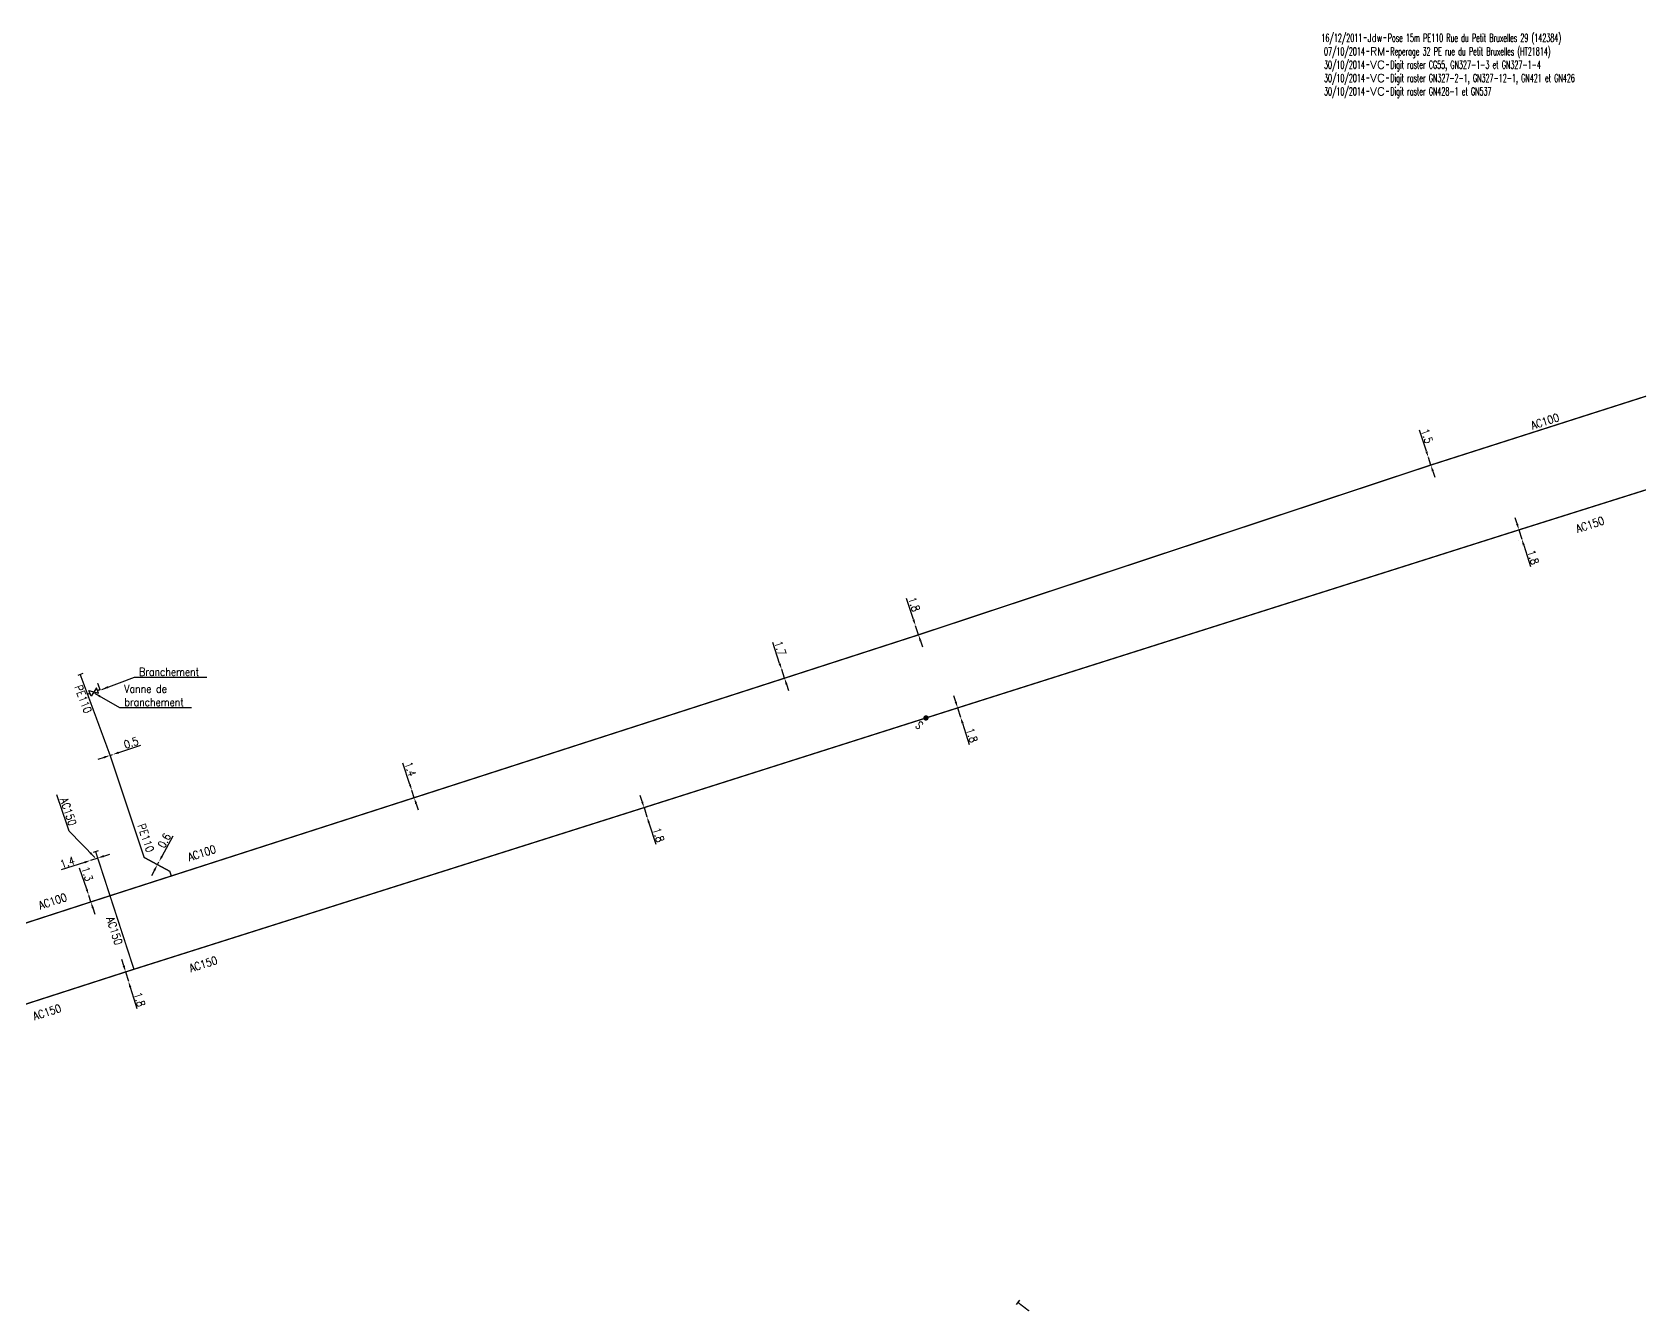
# Model space of a CAD drawing. Header units: millimetres. Extents: x 100882 to 102000, y 121995 to 123000.
# Drawn here: x 101697.5 to 102000.1, y 121999.9 to 122239.8 of the extents above; entities that cross this region are included whole.
import ezdxf
from ezdxf.enums import TextEntityAlignment as Align

# ---------------------------------------------------------------- set-up
doc = ezdxf.new("R2010")
doc.units = ezdxf.units.MM
doc.header["$PDMODE"] = 34
doc.linetypes.add('L_25_AP', pattern=[2000, 1000, 1000])
doc.linetypes.add('L_25_PE', pattern=[2000, 1000, 1000])
doc.layers.get('0').update_dxf_attribs({"linetype": 'CONTINUOUS'})
doc.layers.get('DEFPOINTS').update_dxf_attribs({"linetype": 'CONTINUOUS'})
for name, color, linetype in [('L_150', 1, 'CONTINUOUS'), ('L_300', 7, 'CONTINUOUS'), ('L_340', 7, 'CONTINUOUS'), ('L_910', 7, 'CONTINUOUS')]:
    doc.layers.add(name, color=color, linetype=linetype)
doc.styles.add('G_ROMANS', font='ROMANS.SHX', dxfattribs={"width": 0.75})
doc.styles.get("Standard").update_dxf_attribs({"font": 'romans.shx', "width": 0.85})
doc.dimstyles.get("Standard").update_dxf_attribs({"dimtxt": 1.5, "dimasz": 1.2, "dimexe": 0.625, "dimexo": 0.625, "dimgap": 0.25, "dimtad": 1, "dimdec": 1, "dimzin": 0, "dimdsep": 46, "dimtxsty": 'Standard', "dimcen": -0.5, "dimadec": 0, "dimazin": 0, "dimtfac": 1, "dimtdec": 1, "dimtmove": 0, "dimatfit": 3, "dimfxl": 0, "dimtolj": 1, "dimtzin": 0, "dimarcsym": 0})

# ---------------------------------------------------------------- blocks, each defined once
blk = doc.blocks.new('GIS_MODF')
at = {"color": 0, "linetype": 'Continuous', "flags": 128}
for points in [[(-2.18, -0.01), (-1.68, -0.01)], [(1.52, -0.01), (2.02, -0.01)]]:
    blk.add_lwpolyline(points, dxfattribs=at)
at = {"color": 0, "linetype": 'Continuous', "width": 0.5}
blk.add_attdef('DATE', text='', height=1.5, dxfattribs=at).set_placement((-2.5, -0.8), align=Align.RIGHT)
at = {"color": 0, "linetype": 'Continuous', "width": 1.771291}
blk.add_attdef('USER', text='', height=1.5, dxfattribs=at).set_placement((-1.51, -0.8), (1.28, -0.8), align=Align.FIT)
at = {"color": 0, "linetype": 'Continuous', "width": 0.5}
blk.add_attdef('DESC', (2.29, -0.8), '', height=1.5, dxfattribs=at)
blk = doc.blocks.new('L_340_07')
at = {"color": 0, "linetype": 'Continuous', "const_width": 0.25, "flags": 128}
blk.add_lwpolyline([(0, 0), (1.25, 0)], dxfattribs=at)
at = {"color": 0, "linetype": 'Continuous', "flags": 128}
blk.add_lwpolyline([(1.25, -0.5), (1.25, 0.5)], dxfattribs=at)
at = {"color": 0, "linetype": 'Continuous', "style": 'G_ROMANS', "width": 0.75, "flags": 3}
for tag, p in [('DEF_LEG', (0.72, -3.47)), ('DEF_COUP', (0.72, -5.97)), ('DEF_TYPE', (0.72, -8.47))]:
    blk.add_attdef(tag, text='', height=1.2, dxfattribs=at).set_placement(p, align=Align.MIDDLE)
blk = doc.blocks.new('*D245')
at = {"layer": 'DEFPOINTS', "color": 0, "linetype": 'Continuous', "transparency": 16777216}
for p in [(101959.19, 122160.07), (101959.19, 122160.07), (101959.66, 122158.64)]:
    blk.add_point(p, dxfattribs=at)
at = {"layer": 'L_150', "color": 0, "linetype": 'Continuous', "lineweight": -2, "transparency": 16777216}
for p, q in [((101958.82, 122161.21), (101957.52, 122165.19)), ((101959.66, 122158.64), (101959.19, 122160.07)), ((101960.03, 122157.5), (101960.4, 122156.36))]:
    blk.add_line(p, q, dxfattribs=at)
at = {"layer": 'L_150', "color": 0, "linetype": 'Continuous', "transparency": 16777216}
for points in [[(101959.01, 122161.27), (101958.63, 122161.15), (101959.19, 122160.07)], [(101960.22, 122157.56), (101959.84, 122157.44), (101959.66, 122158.64)]]:
    blk.add_solid(points, dxfattribs=at)
at = {"layer": 'L_150', "color": 0, "linetype": 'Continuous', "transparency": 16777216, "insert": (101958.94, 122164.08), "char_height": 1.5, "attachment_point": 5, "rotation": 288.0289}
blk.add_mtext('\\A1;1.5', dxfattribs=at)
blk = doc.blocks.new('*D246')
at = {"layer": 'DEFPOINTS', "color": 0, "linetype": 'Continuous', "transparency": 16777216}
for p in [(101708.05, 122077.95), (101708.46, 122076.72), (101708.46, 122076.72)]:
    blk.add_point(p, dxfattribs=at)
at = {"layer": 'L_150', "color": 0, "linetype": 'Continuous', "lineweight": -2, "transparency": 16777216}
for p, q in [((101707.67, 122079.09), (101706.35, 122083.07)), ((101708.46, 122076.72), (101708.05, 122077.95)), ((101708.83, 122075.58), (101709.21, 122074.44))]:
    blk.add_line(p, q, dxfattribs=at)
at = {"layer": 'L_150', "color": 0, "linetype": 'Continuous', "transparency": 16777216}
for points in [[(101707.86, 122079.16), (101707.48, 122079.03), (101708.05, 122077.95)], [(101709.02, 122075.64), (101708.64, 122075.52), (101708.46, 122076.72)]]:
    blk.add_solid(points, dxfattribs=at)
at = {"layer": 'L_150', "color": 0, "linetype": 'Continuous', "transparency": 16777216, "insert": (101707.77, 122081.97), "char_height": 1.5, "attachment_point": 5, "rotation": 288.3088}
blk.add_mtext('\\A1;1.3', dxfattribs=at)
blk = doc.blocks.new('*D254')
at = {"layer": 'DEFPOINTS', "color": 0, "linetype": 'Continuous', "transparency": 16777216}
for p in [(101768.64, 122097.59), (101769.07, 122096.26), (101769.07, 122096.26)]:
    blk.add_point(p, dxfattribs=at)
at = {"layer": 'L_150', "color": 0, "linetype": 'Continuous', "lineweight": -2, "transparency": 16777216}
for p, q in [((101768.26, 122098.73), (101766.94, 122102.76)), ((101769.07, 122096.26), (101768.64, 122097.59)), ((101769.44, 122095.12), (101769.82, 122093.98))]:
    blk.add_line(p, q, dxfattribs=at)
at = {"layer": 'L_150', "color": 0, "linetype": 'Continuous', "transparency": 16777216}
for points in [[(101768.45, 122098.79), (101768.07, 122098.66), (101768.64, 122097.59)], [(101769.63, 122095.18), (101769.25, 122095.05), (101769.07, 122096.26)]]:
    blk.add_solid(points, dxfattribs=at)
at = {"layer": 'L_150', "color": 0, "linetype": 'Continuous', "transparency": 16777216, "insert": (101768.36, 122101.63), "char_height": 1.5, "attachment_point": 5, "rotation": 288.1503}
blk.add_mtext('\\A1;1.4', dxfattribs=at)
blk = doc.blocks.new('*D255')
at = {"layer": 'DEFPOINTS', "color": 0, "linetype": 'Continuous', "transparency": 16777216}
for p in [(101837.96, 122120.28), (101838.49, 122118.67), (101838.49, 122118.67)]:
    blk.add_point(p, dxfattribs=at)
at = {"layer": 'L_150', "color": 0, "linetype": 'Continuous', "lineweight": -2, "transparency": 16777216}
for p, q in [((101837.58, 122121.42), (101836.27, 122125.39)), ((101838.49, 122118.67), (101837.96, 122120.28)), ((101838.87, 122117.53), (101839.24, 122116.39))]:
    blk.add_line(p, q, dxfattribs=at)
at = {"layer": 'L_150', "color": 0, "linetype": 'Continuous', "transparency": 16777216}
for points in [[(101837.77, 122121.48), (101837.39, 122121.35), (101837.96, 122120.28)], [(101839.06, 122117.59), (101838.68, 122117.46), (101838.49, 122118.67)]]:
    blk.add_solid(points, dxfattribs=at)
at = {"layer": 'L_150', "color": 0, "linetype": 'Continuous', "transparency": 16777216, "insert": (101837.68, 122124.29), "char_height": 1.5, "attachment_point": 5, "rotation": 288.3015}
blk.add_mtext('\\A1;1.7', dxfattribs=at)
blk = doc.blocks.new('*D256')
at = {"layer": 'DEFPOINTS', "color": 0, "linetype": 'Continuous', "transparency": 16777216}
for p in [(101812.16, 122094.4), (101812.71, 122092.68), (101812.71, 122092.68)]:
    blk.add_point(p, dxfattribs=at)
at = {"layer": 'L_150', "color": 0, "linetype": 'Continuous', "lineweight": -2, "transparency": 16777216}
for p, q in [((101811.79, 122095.54), (101811.42, 122096.68)), ((101812.16, 122094.4), (101812.71, 122092.68)), ((101813.08, 122091.54), (101814.37, 122087.55))]:
    blk.add_line(p, q, dxfattribs=at)
at = {"layer": 'L_150', "color": 0, "linetype": 'Continuous', "transparency": 16777216}
for points in [[(101811.98, 122095.6), (101811.6, 122095.48), (101812.16, 122094.4)], [(101813.27, 122091.6), (101812.89, 122091.48), (101812.71, 122092.68)]]:
    blk.add_solid(points, dxfattribs=at)
at = {"layer": 'L_150', "color": 0, "linetype": 'Continuous', "transparency": 16777216, "insert": (101814.86, 122089.28), "char_height": 1.5, "attachment_point": 5, "rotation": 287.8954}
blk.add_mtext('\\A1;1.8', dxfattribs=at)
blk = doc.blocks.new('L_300_11')
at = {"color": 0, "linetype": 'Continuous', "const_width": 0.497, "flags": 128}
blk.add_lwpolyline([(-0.25, 0, 1), (0.25, 0, 1)], format="xyb", close=True, dxfattribs=at)
at = {"color": 0, "linetype": 'Continuous', "style": 'G_ROMANS', "width": 0.75}
blk.add_text('S', height=1.5, dxfattribs=at).set_placement((0, 1.85), align=Align.MIDDLE)
at = {"color": 0, "linetype": 'Continuous', "width": 0.75, "flags": 3}
for tag, p in [('DEF_LEG', (0, -5)), ('DEF_COUP', (0, -7.5)), ('DEF_TYPE', (0, -10))]:
    blk.add_attdef(tag, text='', height=1.2, dxfattribs=at).set_placement(p, align=Align.MIDDLE)
blk = doc.blocks.new('*D341')
at = {"layer": 'DEFPOINTS', "color": 0, "linetype": 'Continuous', "transparency": 16777216}
for p in [(101712.06, 122104.2), (101712.54, 122104.35), (101712.54, 122104.35)]:
    blk.add_point(p, dxfattribs=at)
at = {"layer": 'L_150', "color": 0, "linetype": 'Continuous', "lineweight": -2, "transparency": 16777216}
for p, q in [((101713.68, 122104.73), (101717.82, 122106.12)), ((101710.93, 122103.82), (101709.79, 122103.44)), ((101712.06, 122104.2), (101712.54, 122104.35))]:
    blk.add_line(p, q, dxfattribs=at)
at = {"layer": 'L_150', "color": 0, "linetype": 'Continuous', "transparency": 16777216}
for points in [[(101710.86, 122104.01), (101710.99, 122103.63), (101712.06, 122104.2)], [(101713.61, 122104.92), (101713.74, 122104.54), (101712.54, 122104.35)]]:
    blk.add_solid(points, dxfattribs=at)
at = {"layer": 'L_150', "color": 0, "linetype": 'Continuous', "transparency": 16777216, "insert": (101716, 122106.56), "char_height": 1.5, "attachment_point": 5, "rotation": 18.4409}
blk.add_mtext('\\A1;0.5', dxfattribs=at)
blk = doc.blocks.new('*D342')
at = {"layer": 'DEFPOINTS', "color": 0, "linetype": 'Continuous', "transparency": 16777216}
for p in [(101721.22, 122084.24), (101721.22, 122084.24), (101720.93, 122083.71)]:
    blk.add_point(p, dxfattribs=at)
at = {"layer": 'L_150', "color": 0, "linetype": 'Continuous', "lineweight": -2, "transparency": 16777216}
for p, q in [((101721.79, 122085.3), (101723.86, 122089.14)), ((101720.93, 122083.71), (101721.22, 122084.24)), ((101720.36, 122082.66), (101719.79, 122081.6))]:
    blk.add_line(p, q, dxfattribs=at)
at = {"layer": 'L_150', "color": 0, "linetype": 'Continuous', "transparency": 16777216}
for points in [[(101721.61, 122085.39), (101721.96, 122085.2), (101721.22, 122084.24)], [(101720.19, 122082.75), (101720.54, 122082.56), (101720.93, 122083.71)]]:
    blk.add_solid(points, dxfattribs=at)
at = {"layer": 'L_150', "color": 0, "linetype": 'Continuous', "transparency": 16777216, "insert": (101722.23, 122088.22), "char_height": 1.5, "attachment_point": 5, "rotation": 61.6679}
blk.add_mtext('\\A1;0.6', dxfattribs=at)
blk = doc.blocks.new('L_300_03')
at = {"color": 0, "linetype": 'Continuous', "flags": 128}
blk.add_lwpolyline([(-1, 0.75), (1, -0.75), (1, 0.75), (-1, -0.75), (-1, 0.75)], dxfattribs=at)
at = {"color": 0, "linetype": 'Continuous', "width": 0.75}
blk.add_attdef('NUM', text='', height=1.5, dxfattribs=at).set_placement((0, 2.1), align=Align.MIDDLE_CENTER)
at = {"color": 0, "linetype": 'Continuous', "width": 0.75, "flags": 3}
for tag, p in [('DEF_COUP', (0, -7.5)), ('DEF_LEG', (0, -5)), ('DEF_TYPE', (0, -10))]:
    blk.add_attdef(tag, text='', height=1.2, dxfattribs=at).set_placement(p, align=Align.MIDDLE)
blk = doc.blocks.new('*D570')
at = {"layer": 'DEFPOINTS', "color": 0, "linetype": 'Continuous', "transparency": 16777216}
for p in [(101863.05, 122128.51), (101863.05, 122128.51), (101863.61, 122126.8)]:
    blk.add_point(p, dxfattribs=at)
at = {"layer": 'L_150', "color": 0, "linetype": 'Continuous', "lineweight": -2, "transparency": 16777216}
for p, q in [((101862.67, 122129.65), (101861.37, 122133.64)), ((101863.61, 122126.8), (101863.05, 122128.51)), ((101863.98, 122125.66), (101864.35, 122124.52))]:
    blk.add_line(p, q, dxfattribs=at)
at = {"layer": 'L_150', "color": 0, "linetype": 'Continuous', "transparency": 16777216}
for points in [[(101862.86, 122129.72), (101862.48, 122129.59), (101863.05, 122128.51)], [(101864.17, 122125.72), (101863.79, 122125.6), (101863.61, 122126.8)]]:
    blk.add_solid(points, dxfattribs=at)
at = {"layer": 'L_150', "color": 0, "linetype": 'Continuous', "transparency": 16777216, "insert": (101862.79, 122132.53), "char_height": 1.5, "attachment_point": 5, "rotation": 288.1164}
blk.add_mtext('\\A1;1.8', dxfattribs=at)
blk = doc.blocks.new('*D571')
at = {"layer": 'DEFPOINTS', "color": 0, "linetype": 'Continuous', "transparency": 16777216}
for p in [(101976.17, 122146.48), (101976.71, 122144.76), (101976.71, 122144.76)]:
    blk.add_point(p, dxfattribs=at)
at = {"layer": 'L_150', "color": 0, "linetype": 'Continuous', "lineweight": -2, "transparency": 16777216}
for p, q in [((101975.82, 122147.62), (101975.46, 122148.77)), ((101975.58, 122146.29), (101975.58, 122146.29)), ((101976.11, 122144.57), (101976.11, 122144.57)), ((101976.17, 122146.48), (101976.71, 122144.76)), ((101977.07, 122143.62), (101978.32, 122139.62))]:
    blk.add_line(p, q, dxfattribs=at)
at = {"layer": 'L_150', "color": 0, "linetype": 'Continuous', "transparency": 16777216}
for points in [[(101976.01, 122147.68), (101975.62, 122147.56), (101976.17, 122146.48)], [(101977.26, 122143.67), (101976.88, 122143.56), (101976.71, 122144.76)]]:
    blk.add_solid(points, dxfattribs=at)
at = {"layer": 'L_150', "color": 0, "linetype": 'Continuous', "transparency": 16777216, "insert": (101978.83, 122141.34), "char_height": 1.5, "attachment_point": 5, "rotation": 287.3707}
blk.add_mtext('\\A1;1.8', dxfattribs=at)
blk = doc.blocks.new('*D572')
at = {"layer": 'DEFPOINTS', "color": 0, "linetype": 'Continuous', "transparency": 16777216}
for p in [(101870.95, 122113.1), (101871.49, 122111.39), (101871.49, 122111.39)]:
    blk.add_point(p, dxfattribs=at)
at = {"layer": 'L_150', "color": 0, "linetype": 'Continuous', "lineweight": -2, "transparency": 16777216}
for p, q in [((101870.58, 122114.24), (101870.22, 122115.39)), ((101870.95, 122113.1), (101871.49, 122111.39)), ((101871.86, 122110.24), (101873.13, 122106.25))]:
    blk.add_line(p, q, dxfattribs=at)
at = {"layer": 'L_150', "color": 0, "linetype": 'Continuous', "transparency": 16777216}
for points in [[(101870.77, 122114.31), (101870.39, 122114.18), (101870.95, 122113.1)], [(101872.05, 122110.3), (101871.67, 122110.18), (101871.49, 122111.39)]]:
    blk.add_solid(points, dxfattribs=at)
at = {"layer": 'L_150', "color": 0, "linetype": 'Continuous', "transparency": 16777216, "insert": (101873.63, 122107.98), "char_height": 1.5, "attachment_point": 5, "rotation": 287.6835}
blk.add_mtext('\\A1;1.8', dxfattribs=at)
blk = doc.blocks.new('*D573')
at = {"layer": 'DEFPOINTS', "color": 0, "linetype": 'Continuous', "transparency": 16777216}
for p in [(101714.97, 122063.59), (101715.5, 122061.87), (101715.5, 122061.87)]:
    blk.add_point(p, dxfattribs=at)
at = {"layer": 'L_150', "color": 0, "linetype": 'Continuous', "lineweight": -2, "transparency": 16777216}
for p, q in [((101714.63, 122064.74), (101714.28, 122065.89)), ((101714.97, 122063.59), (101715.5, 122061.87)), ((101715.57, 122063.77), (101715.57, 122063.77)), ((101715.84, 122060.72), (101717.06, 122056.71)), ((101716.09, 122062.05), (101716.09, 122062.05))]:
    blk.add_line(p, q, dxfattribs=at)
at = {"layer": 'L_150', "color": 0, "linetype": 'Continuous', "transparency": 16777216}
for points in [[(101714.82, 122064.8), (101714.43, 122064.68), (101714.97, 122063.59)], [(101716.04, 122060.78), (101715.65, 122060.66), (101715.5, 122061.87)]]:
    blk.add_solid(points, dxfattribs=at)
at = {"layer": 'L_150', "color": 0, "linetype": 'Continuous', "transparency": 16777216, "insert": (101717.58, 122058.43), "char_height": 1.5, "attachment_point": 5, "rotation": 286.8778}
blk.add_mtext('\\A1;1.8', dxfattribs=at)
blk = doc.blocks.new('*D574')
at = {"layer": 'DEFPOINTS', "color": 0, "linetype": 'Continuous', "transparency": 16777216}
for p in [(101708.4, 122084.51), (101708.4, 122084.51), (101709.74, 122084.94)]:
    blk.add_point(p, dxfattribs=at)
at = {"layer": 'L_340', "color": 0, "linetype": 'Continuous', "lineweight": -2, "transparency": 16777216}
for p, q in [((101707.26, 122084.13), (101702.91, 122082.72)), ((101709.74, 122084.94), (101708.4, 122084.51)), ((101710.88, 122085.31), (101712.02, 122085.68))]:
    blk.add_line(p, q, dxfattribs=at)
at = {"layer": 'L_340', "color": 0, "linetype": 'Continuous', "transparency": 16777216}
for points in [[(101707.2, 122084.32), (101707.33, 122083.94), (101708.4, 122084.51)], [(101710.82, 122085.5), (101710.94, 122085.12), (101709.74, 122084.94)]]:
    blk.add_solid(points, dxfattribs=at)
at = {"layer": 'L_340', "color": 0, "linetype": 'Continuous', "transparency": 16777216, "insert": (101704.05, 122084.14), "char_height": 1.5, "attachment_point": 5, "rotation": 18.0463}
blk.add_mtext('\\A1;1.4', dxfattribs=at)

msp = doc.modelspace()

# ---------------------------------------------------------------- linework, layer by layer
at = {"layer": 'L_150', "linetype": 'L_25_AP', "const_width": 0.25, "flags": 128}
msp.add_lwpolyline([(101359.54, 122092.14), (101360.16, 122092), (101361.31, 122089.53), (101361.31, 122089.53), (101361.31, 122089.53), (101362.29, 122089.3), (101375.68, 122086.17), (101384.95, 122083.54), (101399.55, 122077.83), (101399.55, 122077.83), (101420.96, 122068.83), (101420.96, 122068.83), (101420.96, 122068.83), (101430.11, 122064.46), (101449.62, 122055.14), (101457.82, 122051.23), (101457.82, 122051.23), (101457.82, 122051.23), (101499.46, 122034.38), (101499.46, 122034.38), (101505.47, 122031.77), (101505.94, 122030.34), (101508.65, 122029.16), (101509.47, 122028.81), (101509.47, 122028.81), (101510.84, 122029.44), (101511.07, 122029.34), (101514.19, 122027.99), (101526.21, 122022.93), (101526.21, 122022.93, 0.106002), (101535.25, 122021.52), (101535.25, 122021.52), (101538.25, 122021.65), (101597.78, 122041.05), (101597.78, 122041.05), (101597.78, 122041.05), (101597.78, 122041.05), (101597.78, 122041.05), (101597.78, 122041.05), (101597.78, 122041.05), (101597.78, 122041.05), (101673.08, 122065.23), (101708.46, 122076.72), (101708.46, 122076.72), (101708.46, 122076.72), (101723.53, 122081.58), (101769.07, 122096.26), (101769.07, 122096.26), (101838.49, 122118.67), (101863.61, 122126.8), (101959.66, 122158.64), (101959.66, 122158.64), (102000, 122171.55)], format="xyb", dxfattribs=at)
for points in [[(101547.37, 122002.71), (101549.17, 122008.28), (101550.02, 122010.9), (101551.29, 122011.84), (101585.99, 122023.1), (101585.99, 122023.1), (101617.26, 122033.02), (101621.93, 122033.55), (101670.9, 122049.37), (101714.97, 122063.59), (101716.53, 122064.09), (101812.16, 122094.4), (101870.95, 122113.1), (101870.95, 122113.1), (101976.17, 122146.48), (101976.17, 122146.48), (102000, 122153.99)], [(101716.53, 122064.09), (101709.74, 122084.94)]]:
    msp.add_lwpolyline(points, dxfattribs=at)
at = {"layer": 'L_150', "linetype": 'L_25_PE', "const_width": 0.25, "flags": 128}
for points in [[(101723.53, 122081.58), (101723.25, 122082.46), (101720.93, 122083.71), (101720.93, 122083.71), (101720.93, 122083.71), (101718.45, 122085.05), (101718.45, 122085.05), (101712.06, 122104.2), (101707.83, 122115.66), (101706.89, 122118.19)], [(101709.72, 122117.75), (101710.17, 122116.53), (101709.71, 122116.36)], [(101708.3, 122115.83), (101707.83, 122115.66)], [(101883.22, 122000.87), (101884.35, 122000)]]:
    msp.add_lwpolyline(points, dxfattribs=at)

# ---------------------------------------------------------------- block references
at = {"layer": 'L_300', "xscale": 0.7499999999999999, "yscale": 0.7499999999999999, "zscale": 0.7499999999999999, "rotation": 20.44003652114394}
msp.add_blockref('L_300_03', (101709, 122116.1), dxfattribs=at)
at = {"layer": 'L_300', "rotation": 137.8200862808244}
msp.add_blockref('L_300_11', (101865.01, 122111.21), dxfattribs=at)
at = {"layer": 'L_340'}
for p, rotation in [((101706.89, 122118.19), 110.2975070488483), ((101709.74, 122084.94), 108.0463378659502), ((101883.22, 122000.87), 142.6789694116995)]:
    msp.add_blockref('L_340_07', p, dxfattribs=dict(at, rotation=rotation))
at = {"layer": 'L_910'}
ref = msp.add_blockref('GIS_MODF', (101949.29, 122238.8), dxfattribs=at)
ref.add_attrib('DATE', '16/12/2011', dxfattribs={"layer": '0', "color": 0, "linetype": 'Continuous', "height": 1.5, "width": 0.5}).set_placement((101946.79, 122238), align=Align.RIGHT)
ref.add_attrib('USER', 'Jdw', dxfattribs={"layer": '0', "color": 0, "linetype": 'Continuous', "height": 1.5, "width": 0.721637}).set_placement((101947.79, 122238), (101950.57, 122238), align=Align.FIT)
ref.add_attrib('DESC', 'Pose 15m PE110 Rue du Petit Bruxelles 29 (142384)', (101951.58, 122238), dxfattribs={"layer": '0', "color": 0, "linetype": 'Continuous', "height": 1.5, "width": 0.5})
ref = msp.add_blockref('GIS_MODF', (101949.78, 122236.26), dxfattribs=at)
ref.add_attrib('DATE', '07/10/2014', dxfattribs={"layer": '0', "color": 0, "linetype": 'Continuous', "height": 1.5, "width": 0.5}).set_placement((101947.28, 122235.46), align=Align.RIGHT)
ref.add_attrib('USER', 'RM', dxfattribs={"layer": '0', "color": 0, "linetype": 'Continuous', "height": 1.5, "width": 0.950449}).set_placement((101948.28, 122235.46), (101951.06, 122235.46), align=Align.FIT)
ref.add_attrib('DESC', 'Reperage 32 PE rue du Petit Bruxelles (HT21814)', (101952.07, 122235.46), dxfattribs={"layer": '0', "color": 0, "linetype": 'Continuous', "height": 1.5, "width": 0.5})
ref = msp.add_blockref('GIS_MODF', (101949.78, 122233.76), dxfattribs=at)
ref.add_attrib('DATE', '30/10/2014', dxfattribs={"layer": '0', "color": 0, "linetype": 'Continuous', "height": 1.5, "width": 0.5}).set_placement((101947.28, 122232.96), align=Align.RIGHT)
ref.add_attrib('USER', 'VC', dxfattribs={"layer": '0', "color": 0, "linetype": 'Continuous', "height": 1.5, "width": 1.082456}).set_placement((101948.28, 122232.96), (101951.06, 122232.96), align=Align.FIT)
ref.add_attrib('DESC', 'Digit raster CG55, GN327-1-3 et GN327-1-4', (101952.07, 122232.96), dxfattribs={"layer": '0', "color": 0, "linetype": 'Continuous', "height": 1.5, "width": 0.5})
ref = msp.add_blockref('GIS_MODF', (101949.78, 122231.26), dxfattribs=at)
ref.add_attrib('DATE', '30/10/2014', dxfattribs={"layer": '0', "color": 0, "linetype": 'Continuous', "height": 1.5, "width": 0.5}).set_placement((101947.28, 122230.46), align=Align.RIGHT)
ref.add_attrib('USER', 'VC', dxfattribs={"layer": '0', "color": 0, "linetype": 'Continuous', "height": 1.5, "width": 1.082456}).set_placement((101948.28, 122230.46), (101951.06, 122230.46), align=Align.FIT)
ref.add_attrib('DESC', 'Digit raster GN327-2-1, GN327-12-1, GN421 et GN426', (101952.07, 122230.46), dxfattribs={"layer": '0', "color": 0, "linetype": 'Continuous', "height": 1.5, "width": 0.5})
ref = msp.add_blockref('GIS_MODF', (101949.78, 122228.76), dxfattribs=at)
ref.add_attrib('DATE', '30/10/2014', dxfattribs={"layer": '0', "color": 0, "linetype": 'Continuous', "height": 1.5, "width": 0.5}).set_placement((101947.28, 122227.96), align=Align.RIGHT)
ref.add_attrib('USER', 'VC', dxfattribs={"layer": '0', "color": 0, "linetype": 'Continuous', "height": 1.5, "width": 1.082456}).set_placement((101948.28, 122227.96), (101951.06, 122227.96), align=Align.FIT)
ref.add_attrib('DESC', 'Digit raster GN428-1 et GN537', (101952.07, 122227.96), dxfattribs={"layer": '0', "color": 0, "linetype": 'Continuous', "height": 1.5, "width": 0.5})

# ---------------------------------------------------------------- texts
at = {"layer": 'L_150', "linetype": 'Continuous', "width": 0.85}
msp.add_text('AC100', height=1.5, rotation=17.7388, dxfattribs=at).set_placement((101978.7, 122165.3))
for rotation, p in [(290.44, (101707.01, 122114.77)), (288.4409, (101718.77, 122088.73))]:
    msp.add_text('PE110', height=1.5, rotation=rotation, dxfattribs=at).set_placement(p, align=Align.MIDDLE)
at = {"layer": 'L_150', "linetype": 'Continuous', "char_height": 1.5}
for s, insert, attachment_point, rotation in [('AC150', (101987.17, 122145.92), 7, 18.047), ('\\A1;AC150', (101704.37, 122090.85), 9, 288.6043), ('AC100', (101726.91, 122084.33), 7, 17.9022), ('AC100', (101698.95, 122075.3), 7, 18.047), ('AC150', (101711.33, 122073.63), 7, 288.0463), ('AC150', (101727.18, 122063.51), 7, 17.8353), ('AC150', (101697.89, 122054.51), 7, 17.885)]:
    msp.add_mtext(s, dxfattribs=dict(at, insert=insert, attachment_point=attachment_point, rotation=rotation))
at = {"layer": 'L_150', "linetype": 'Continuous', "insert": (101717.5, 122119.11), "char_height": 1.5, "attachment_point": 7}
msp.add_mtext('\\A1;Branchement', dxfattribs=at)
at = {"layer": 'L_300', "linetype": 'Continuous', "insert": (101714.73, 122113.43), "char_height": 1.5, "attachment_point": 7}
msp.add_mtext('\\A1;Vanne de\\Pbranchement', dxfattribs=at)

# ---------------------------------------------------------------- dimensions: what is measured, and where the dimension line sits
at = {"layer": 'L_150', "linetype": 'Continuous'}
for base, p1, p2, angle, picture, middle in [((101959.19, 122160.07), (101959.66, 122158.64), (101959.19, 122160.07), 288.0289, '*D245', (101957.99, 122163.77)), ((101976.71, 122144.76), (101976.17, 122146.48), (101976.71, 122144.76), 107.3707, '*D571', (101977.87, 122141.04)), ((101863.05, 122128.51), (101863.61, 122126.8), (101863.05, 122128.51), 288.1164, '*D570', (101861.84, 122132.21)), ((101838.49, 122118.67), (101837.96, 122120.28), (101838.49, 122118.67), 288.3015, '*D255', (101836.73, 122123.98)), ((101871.49, 122111.39), (101870.95, 122113.1), (101871.49, 122111.39), 107.6835, '*D572', (101872.68, 122107.68)), ((101769.07, 122096.26), (101768.64, 122097.59), (101769.07, 122096.26), 288.1503, '*D254', (101767.41, 122101.32)), ((101812.71, 122092.68), (101812.16, 122094.4), (101812.71, 122092.68), 287.8954, '*D256', (101813.91, 122088.97)), ((101721.22, 122084.24), (101720.93, 122083.71), (101721.22, 122084.24), 241.6679, '*D342', (101723.11, 122087.75)), ((101708.46, 122076.72), (101708.05, 122077.95), (101708.46, 122076.72), 288.3088, '*D246', (101706.82, 122081.65)), ((101715.5, 122061.87), (101714.97, 122063.59), (101715.5, 122061.87), 106.8778, '*D573', (101716.63, 122058.14))]:
    dim = msp.add_linear_dim(base=base, p1=p1, p2=p2, angle=angle, dimstyle='Standard', dxfattribs=at)
    dim.commit()
    dim.dimension.update_dxf_attribs({"geometry": picture, "text_midpoint": middle, "dimtype": 160})
dim = msp.add_linear_dim(base=(101712.54, 122104.35), p1=(101712.06, 122104.2), p2=(101712.54, 122104.35), angle=198.4409, text='0.5', dimstyle='Standard', dxfattribs=at)
dim.commit()
dim.dimension.update_dxf_attribs({"geometry": '*D341', "text_midpoint": (101716.32, 122105.61), "dimtype": 160})
at = {"layer": 'L_340', "linetype": 'Continuous'}
dim = msp.add_linear_dim(base=(101708.4, 122084.51), p1=(101709.74, 122084.94), p2=(101708.4, 122084.51), angle=18.0463, dimstyle='Standard', dxfattribs=at)
dim.commit()
dim.dimension.update_dxf_attribs({"geometry": '*D574', "text_midpoint": (101704.36, 122083.19), "dimtype": 160})

# ---------------------------------------------------------------- leaders
at = {"layer": 'L_150', "linetype": 'Continuous', "annotation_type": 0, "has_hookline": 1, "hookline_direction": 0, "text_width": 12.14}
msp.add_leader([(101710.52, 122116.58), (101716.62, 122118.86), (101717.82, 122118.86)], dimstyle='Standard', dxfattribs=at)
at = {"layer": 'L_150', "linetype": 'Continuous', "annotation_type": 0, "has_hookline": 1, "hookline_direction": 1, "text_width": 5.77, "horizontal_direction": (0.31903, -0.947745, 0)}
msp.add_leader([(101709.19, 122085.05), (101704.4, 122089.99), (101704.02, 122091.12)], dimstyle='Standard', dxfattribs=at)
at = {"layer": 'L_300', "linetype": 'Continuous', "annotation_type": 0, "has_hookline": 1, "hookline_direction": 0, "text_width": 12.02}
msp.add_leader([(101709.12, 122115.86), (101713.85, 122113.18), (101715.05, 122113.18)], dimstyle='Standard', dxfattribs=at)

doc.saveas('drawing.dxf')
